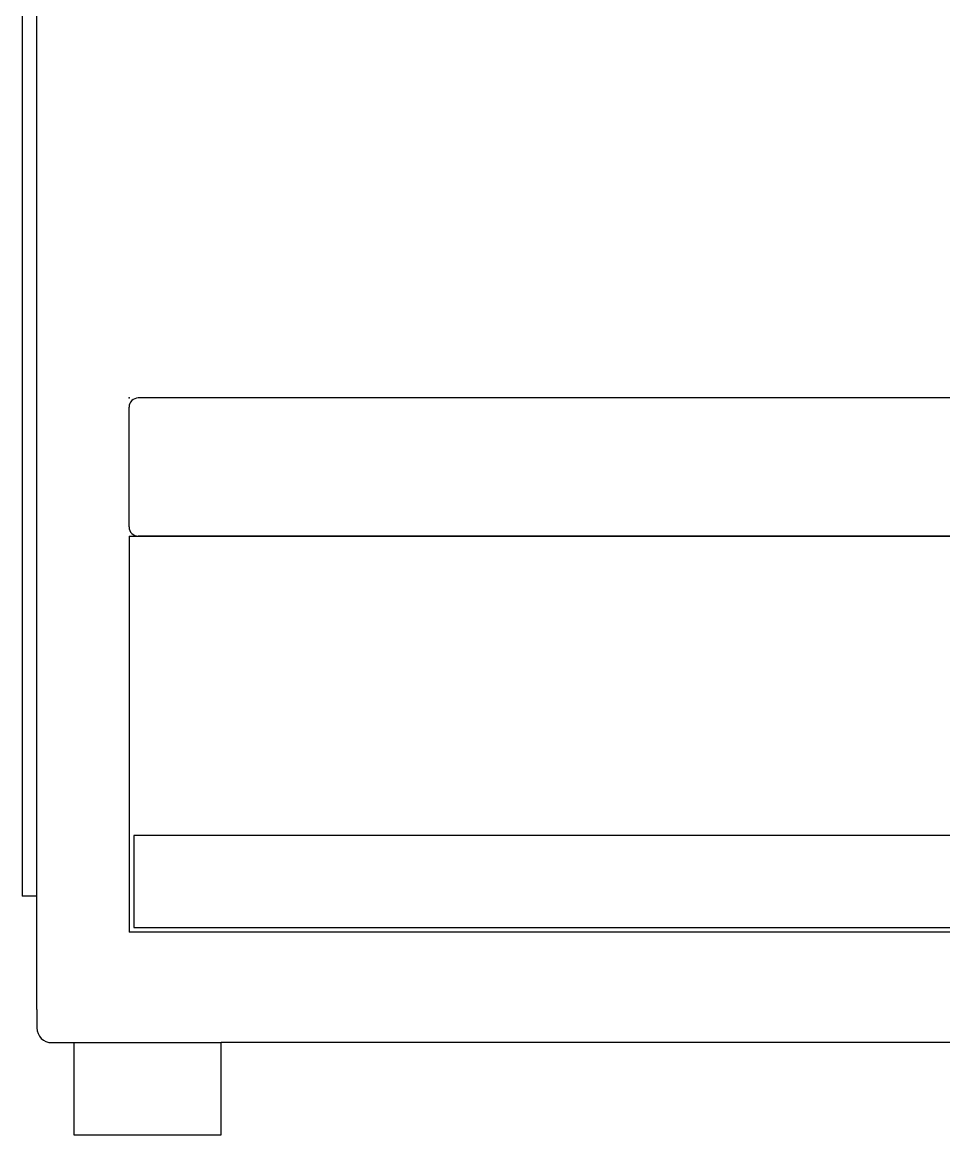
# Model space of a CAD drawing. Header units: inches. Extents: x 0 to 137, y 0 to 88.
# Drawn here: x 23.028 to 26.954, y 12.575 to 17.314 of the extents above; entities that cross this region are included whole.
import ezdxf

# ---------------------------------------------------------------- set-up
doc = ezdxf.new("R2010")
doc.units = ezdxf.units.IN
doc.header["$MEASUREMENT"] = 0

# ---------------------------------------------------------------- blocks, each defined once
blk = doc.blocks.new('FANUC_R-30iB_A-Cab_Std_FV')
for p, q in [((-12, 13.6), (-12, 508.4)), ((-13.6, 162.9), (-13.6, 27.9)), ((122, 80), (-1, 80)), ((-2, 66), (-2, 79)), ((-2, 65), (123, 65)), ((-2, 65), (-2, 22)), ((-2, 65), (123, 65)), ((122, 65), (-1, 65)), ((-1.5, 32.5), (-1.5, 22.5)), ((122.5, 32.5), (-1.5, 32.5)), ((117.28, 32.5), (-1.5, 32.5)), ((-13.6, 27.9), (-13.6, 25.9)), ((-12, 25.9), (-13.6, 25.9)), ((123, 22), (-2, 22)), ((-1.5, 22.5), (122.5, 22.5)), ((-12, 13.6), (-12, 13.6)), ((-12, 13.6), (-12, 12)), ((-12, 12), (-12, 11.6)), ((-12, 11.6), (-12, 11.6)), ((-10.4, 10), (8.01, 10)), ((-8, 10), (-8, 0)), ((8, 0), (8, 10)), ((8.01, 10), (8.01, 10)), ((568, 10), (8.01, 10)), ((-8, 0), (8, 0))]:
    blk.add_line(p, q)
for centre, radius, start, end in [((-1, 79), 1, 90, 180), ((-1, 66), 1, 180, 270), ((-10.4, 11.6), 1.6, 180, 270)]:
    blk.add_arc(centre, radius, start, end)
for p in [(-2, 80), (28.45, 65)]:
    blk.add_point(p)

msp = doc.modelspace()

# ---------------------------------------------------------------- block references
at = {"xscale": 0.03922915584590832, "yscale": 0.03922915584590832, "zscale": 0.03922915584590832}
msp.add_blockref('FANUC_R-30iB_A-Cab_Std_FV', (23.56182, 12.57502), dxfattribs=at)

doc.saveas('drawing.dxf')
